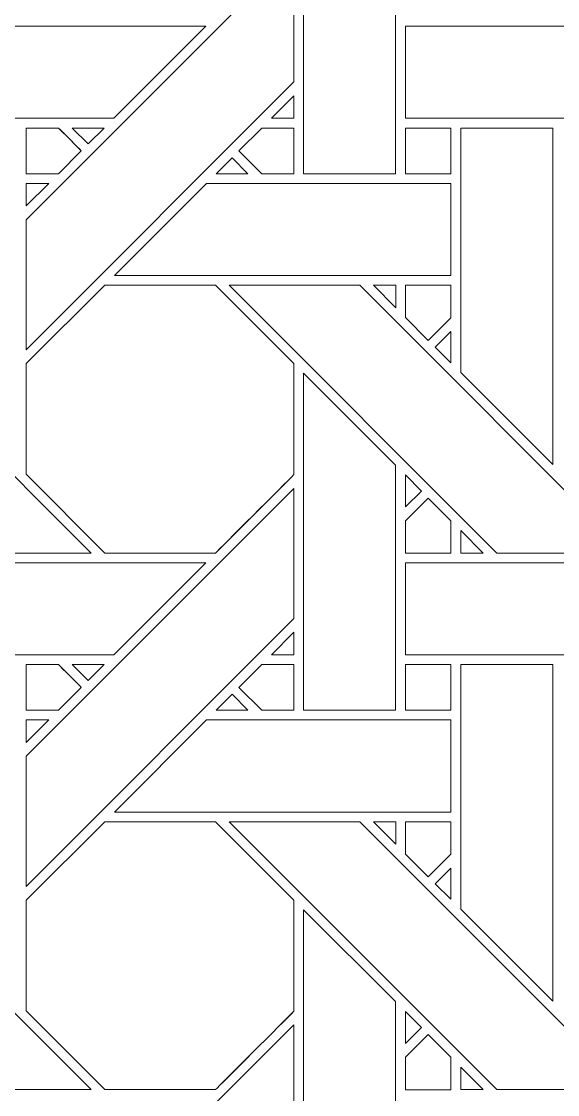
# Model space of a CAD drawing. Header units: inches. Extents: x 7.4 to 17.4, y 4.1 to 14.1.
# Drawn here: x 12.612 to 13.561, y 6.477 to 8.375 of the extents above; entities that cross this region are included whole.
import ezdxf

# ---------------------------------------------------------------- set-up
doc = ezdxf.new("R2010")
doc.units = ezdxf.units.IN
doc.header["$MEASUREMENT"] = 0
doc.layers.add('Design', color=7, linetype='Continuous', lineweight=0)

msp = doc.modelspace()

# ---------------------------------------------------------------- linework, layer by layer
at = {"layer": 'Design'}
for points, knots in [([(12.3829, 14.0948), (9.6214, 14.0948), (7.3829, 11.8562), (7.3829, 9.0948), (7.3829, 6.3333), (9.6214, 4.0948), (12.3829, 4.0948), (15.1443, 4.0948), (17.3829, 6.3333), (17.3829, 9.0948), (17.3829, 11.8562), (15.1443, 14.0948), (12.3829, 14.0948)], [0, 0, 0, 0, 1, 1, 1, 2, 2, 2, 3, 3, 3, 4, 4, 4, 4]), ([(12.3829, 13.3833), (10.0144, 13.3833), (8.0943, 11.4632), (8.0943, 9.0948), (8.0943, 6.7263), (10.0144, 4.8063), (12.3829, 4.8063), (14.7513, 4.8063), (16.6714, 6.7263), (16.6714, 9.0948), (16.6714, 11.4632), (14.7513, 13.3833), (12.3829, 13.3833)], [0, 0, 0, 0, 1, 1, 1, 2, 2, 2, 3, 3, 3, 4, 4, 4, 4]), ([(13.1112, 8.1057), (13.1112, 8.1057), (13.1112, 8.7015), (13.1112, 8.7015), (13.1112, 8.7015), (13.274, 8.5394), (13.274, 8.5394), (13.274, 8.5394), (13.274, 8.1057), (13.274, 8.1057), (13.274, 8.1057), (13.1112, 8.1057), (13.1112, 8.1057)], [0, 0, 0, 0, 1, 1, 1, 2, 2, 2, 3, 3, 3, 4, 4, 4, 4]), ([(12.6204, 8.0244), (12.6204, 8.0244), (13.0941, 8.498), (13.0941, 8.498), (13.0941, 8.498), (13.0941, 8.2679), (13.0941, 8.2679), (13.0941, 8.2679), (12.6204, 7.7943), (12.6204, 7.7943), (12.6204, 7.7943), (12.6204, 8.0244), (12.6204, 8.0244)], [0, 0, 0, 0, 1, 1, 1, 2, 2, 2, 3, 3, 3, 4, 4, 4, 4]), ([(12.3425, 8.2037), (12.3425, 8.2037), (12.3425, 8.3664), (12.3425, 8.3664), (12.3425, 8.3664), (12.9383, 8.3664), (12.9383, 8.3664), (12.9383, 8.3664), (12.7755, 8.2037), (12.7755, 8.2037), (12.7755, 8.2037), (12.3425, 8.2037), (12.3425, 8.2037)], [0, 0, 0, 0, 1, 1, 1, 2, 2, 2, 3, 3, 3, 4, 4, 4, 4]), ([(13.2913, 8.2037), (13.2913, 8.2037), (13.2913, 8.3664), (13.2913, 8.3664), (13.2913, 8.3664), (13.887, 8.3664), (13.887, 8.3664), (13.887, 8.3664), (13.7242, 8.2037), (13.7242, 8.2037), (13.7242, 8.2037), (13.2913, 8.2037), (13.2913, 8.2037)], [0, 0, 0, 0, 1, 1, 1, 2, 2, 2, 3, 3, 3, 4, 4, 4, 4]), ([(13.0543, 8.2038), (13.0543, 8.2038), (13.0941, 8.2435), (13.0941, 8.2435), (13.0941, 8.2435), (13.0941, 8.2038), (13.0941, 8.2038), (13.0941, 8.2038), (13.0543, 8.2038), (13.0543, 8.2038)], [0, 0, 0, 0, 1, 1, 1, 2, 2, 2, 3, 3, 3, 3]), ([(12.6775, 8.1865), (12.6826, 8.1813), (12.7134, 8.1505), (12.7178, 8.1461), (12.7178, 8.1461), (12.6774, 8.1057), (12.6774, 8.1057), (12.6774, 8.1057), (12.6204, 8.1057), (12.6204, 8.1057), (12.6204, 8.1057), (12.6204, 8.1865), (12.6204, 8.1865), (12.6204, 8.1865), (12.6775, 8.1865), (12.6775, 8.1865)], [0, 0, 0, 0, 1, 1, 1, 2, 2, 2, 3, 3, 3, 4, 4, 4, 5, 5, 5, 5]), ([(12.7178, 8.1461), (12.7178, 8.1461), (12.6774, 8.1057), (12.6774, 8.1057), (12.6774, 8.1057), (12.6204, 8.1057), (12.6204, 8.1057), (12.6204, 8.1057), (12.6204, 8.1865), (12.6204, 8.1865), (12.6204, 8.1865), (12.6775, 8.1865), (12.6775, 8.1865), (12.683, 8.1809), (12.7178, 8.1461), (12.7178, 8.1461)], [0, 0, 0, 0, 1, 1, 1, 2, 2, 2, 3, 3, 3, 4, 4, 4, 5, 5, 5, 5]), ([(12.7018, 8.1865), (12.7018, 8.1865), (12.7583, 8.1865), (12.7583, 8.1865), (12.7583, 8.1865), (12.73, 8.1583), (12.73, 8.1583), (12.73, 8.1583), (12.7018, 8.1865), (12.7018, 8.1865)], [0, 0, 0, 0, 1, 1, 1, 2, 2, 2, 3, 3, 3, 3]), ([(13.0941, 8.1865), (13.0941, 8.1865), (13.0941, 8.1057), (13.0941, 8.1057), (13.0941, 8.1057), (13.037, 8.1057), (13.037, 8.1057), (13.037, 8.1057), (12.9966, 8.1461), (12.9966, 8.1461), (12.9966, 8.1461), (13.037, 8.1865), (13.037, 8.1865), (13.037, 8.1865), (13.0941, 8.1865), (13.0941, 8.1865)], [0, 0, 0, 0, 1, 1, 1, 2, 2, 2, 3, 3, 3, 4, 4, 4, 5, 5, 5, 5]), ([(12.9966, 8.1461), (12.9966, 8.1461), (13.037, 8.1865), (13.037, 8.1865), (13.037, 8.1865), (13.0941, 8.1865), (13.0941, 8.1865), (13.0941, 8.1865), (13.0941, 8.1057), (13.0941, 8.1057), (13.0941, 8.1057), (13.037, 8.1057), (13.037, 8.1057), (13.037, 8.1057), (12.9966, 8.1461), (12.9966, 8.1461)], [0, 0, 0, 0, 1, 1, 1, 2, 2, 2, 3, 3, 3, 4, 4, 4, 5, 5, 5, 5]), ([(13.2913, 8.1865), (13.2913, 8.1865), (13.3715, 8.1865), (13.3715, 8.1865), (13.3715, 8.1865), (13.3715, 8.1057), (13.3715, 8.1057), (13.3715, 8.1057), (13.2913, 8.1057), (13.2913, 8.1057), (13.2913, 8.1057), (13.2913, 8.1865), (13.2913, 8.1865)], [0, 0, 0, 0, 1, 1, 1, 2, 2, 2, 3, 3, 3, 4, 4, 4, 4]), ([(13.2913, 8.1057), (13.2913, 8.1057), (13.2913, 8.1865), (13.2913, 8.1865), (13.2913, 8.1865), (13.3715, 8.1865), (13.3715, 8.1865), (13.3715, 8.1865), (13.3715, 8.1057), (13.3715, 8.1057), (13.3715, 8.1057), (13.2913, 8.1057), (13.2913, 8.1057)], [0, 0, 0, 0, 1, 1, 1, 2, 2, 2, 3, 3, 3, 4, 4, 4, 4]), ([(13.552, 8.1865), (13.552, 8.1865), (13.552, 7.5914), (13.552, 7.5914), (13.552, 7.5914), (13.3891, 7.7543), (13.3891, 7.7543), (13.3891, 7.7543), (13.3891, 8.1865), (13.3891, 8.1865), (13.3891, 8.1865), (13.552, 8.1865), (13.552, 8.1865)], [0, 0, 0, 0, 1, 1, 1, 2, 2, 2, 3, 3, 3, 4, 4, 4, 4]), ([(13.0127, 8.1057), (13.0127, 8.1057), (12.9562, 8.1057), (12.9562, 8.1057), (12.9562, 8.1057), (12.9845, 8.1339), (12.9845, 8.1339), (12.9845, 8.1339), (13.0127, 8.1057), (13.0127, 8.1057)], [0, 0, 0, 0, 1, 1, 1, 2, 2, 2, 3, 3, 3, 3]), ([(12.6602, 8.0885), (12.6602, 8.0885), (12.6204, 8.0487), (12.6204, 8.0487), (12.6204, 8.0487), (12.6204, 8.0885), (12.6204, 8.0885), (12.6204, 8.0885), (12.6602, 8.0885), (12.6602, 8.0885)], [0, 0, 0, 0, 1, 1, 1, 2, 2, 2, 3, 3, 3, 3]), ([(12.7762, 7.9257), (12.7762, 7.9257), (12.9391, 8.0885), (12.9391, 8.0885), (12.9391, 8.0885), (13.3715, 8.0885), (13.3715, 8.0885), (13.3715, 8.0885), (13.3715, 7.9257), (13.3715, 7.9257), (13.3715, 7.9257), (12.7762, 7.9257), (12.7762, 7.9257)], [0, 0, 0, 0, 1, 1, 1, 2, 2, 2, 3, 3, 3, 4, 4, 4, 4]), ([(12.0308, 7.9086), (12.0308, 7.9086), (12.2618, 7.9086), (12.2618, 7.9086), (12.2618, 7.9086), (12.7354, 7.435), (12.7354, 7.435), (12.7354, 7.435), (12.5044, 7.435), (12.5044, 7.435), (12.5044, 7.435), (12.0308, 7.9086), (12.0308, 7.9086)], [0, 0, 0, 0, 1, 1, 1, 2, 2, 2, 3, 3, 3, 4, 4, 4, 4]), ([(12.7591, 7.9086), (12.7591, 7.9086), (12.9553, 7.9086), (12.9553, 7.9086), (12.9553, 7.9086), (13.0941, 7.7699), (13.0941, 7.7699), (13.0941, 7.7699), (13.0941, 7.5737), (13.0941, 7.5737), (13.0763, 7.5557), (12.9643, 7.444), (12.9553, 7.435), (12.9553, 7.435), (12.7596, 7.435), (12.7596, 7.435), (12.7596, 7.435), (12.6204, 7.5742), (12.6204, 7.5742), (12.6204, 7.5742), (12.6204, 7.7699), (12.6204, 7.7699), (12.6204, 7.7699), (12.7591, 7.9086), (12.7591, 7.9086)], [0, 0, 0, 0, 1, 1, 1, 2, 2, 2, 3, 3, 3, 4, 4, 4, 5, 5, 5, 6, 6, 6, 7, 7, 7, 8, 8, 8, 8]), ([(12.6204, 7.7699), (12.6204, 7.7699), (12.7591, 7.9086), (12.7591, 7.9086), (12.7591, 7.9086), (12.9553, 7.9086), (12.9553, 7.9086), (12.9553, 7.9086), (13.0941, 7.7699), (13.0941, 7.7699), (13.0941, 7.7699), (13.0941, 7.5737), (13.0941, 7.5737), (13.0757, 7.5551), (12.9639, 7.4435), (12.9553, 7.435), (12.9553, 7.435), (12.7596, 7.435), (12.7596, 7.435), (12.7596, 7.435), (12.6204, 7.5742), (12.6204, 7.5742), (12.6204, 7.5742), (12.6204, 7.7699), (12.6204, 7.7699)], [0, 0, 0, 0, 1, 1, 1, 2, 2, 2, 3, 3, 3, 4, 4, 4, 5, 5, 5, 6, 6, 6, 7, 7, 7, 8, 8, 8, 8]), ([(12.9795, 7.9086), (12.9795, 7.9086), (13.2105, 7.9086), (13.2105, 7.9086), (13.2105, 7.9086), (13.6841, 7.435), (13.6841, 7.435), (13.6841, 7.435), (13.4531, 7.435), (13.4531, 7.435), (13.4531, 7.435), (12.9795, 7.9086), (12.9795, 7.9086)], [0, 0, 0, 0, 1, 1, 1, 2, 2, 2, 3, 3, 3, 4, 4, 4, 4]), ([(13.2741, 7.9086), (13.2741, 7.9086), (13.2741, 7.8688), (13.2741, 7.8688), (13.2741, 7.8688), (13.2346, 7.9086), (13.2346, 7.9086), (13.2346, 7.9086), (13.2741, 7.9086), (13.2741, 7.9086)], [0, 0, 0, 0, 1, 1, 1, 2, 2, 2, 3, 3, 3, 3]), ([(13.3715, 7.9086), (13.3715, 7.9086), (13.3715, 7.851), (13.3715, 7.851), (13.3715, 7.851), (13.3316, 7.8111), (13.3316, 7.8111), (13.3316, 7.8111), (13.2913, 7.8514), (13.2913, 7.8514), (13.2913, 7.8514), (13.2913, 7.9086), (13.2913, 7.9086), (13.2913, 7.9086), (13.3715, 7.9086), (13.3715, 7.9086)], [0, 0, 0, 0, 1, 1, 1, 2, 2, 2, 3, 3, 3, 4, 4, 4, 5, 5, 5, 5]), ([(13.3316, 7.8111), (13.3316, 7.8111), (13.2913, 7.8514), (13.2913, 7.8514), (13.2913, 7.8514), (13.2913, 7.9086), (13.2913, 7.9086), (13.2913, 7.9086), (13.3715, 7.9086), (13.3715, 7.9086), (13.3715, 7.9086), (13.3715, 7.851), (13.3715, 7.851), (13.3715, 7.851), (13.3316, 7.8111), (13.3316, 7.8111)], [0, 0, 0, 0, 1, 1, 1, 2, 2, 2, 3, 3, 3, 4, 4, 4, 5, 5, 5, 5]), ([(13.3715, 7.8268), (13.3715, 7.8268), (13.3715, 7.7716), (13.3715, 7.7716), (13.3715, 7.7716), (13.3438, 7.799), (13.3438, 7.799), (13.3438, 7.799), (13.3715, 7.8268), (13.3715, 7.8268)], [0, 0, 0, 0, 1, 1, 1, 2, 2, 2, 3, 3, 3, 3]), ([(13.274, 7.5906), (13.274, 7.5906), (13.274, 7.157), (13.274, 7.157), (13.274, 7.157), (13.1112, 7.157), (13.1112, 7.157), (13.1112, 7.157), (13.1112, 7.7528), (13.1112, 7.7528), (13.1112, 7.7528), (13.274, 7.5906), (13.274, 7.5906)], [0, 0, 0, 0, 1, 1, 1, 2, 2, 2, 3, 3, 3, 4, 4, 4, 4]), ([(13.2913, 7.5164), (13.2913, 7.5164), (13.2913, 7.5732), (13.2913, 7.5732), (13.2913, 7.5732), (13.3195, 7.5446), (13.3195, 7.5446), (13.3195, 7.5446), (13.2913, 7.5164), (13.2913, 7.5164)], [0, 0, 0, 0, 1, 1, 1, 2, 2, 2, 3, 3, 3, 3]), ([(12.6204, 7.0756), (12.6204, 7.0756), (13.0941, 7.5492), (13.0941, 7.5492), (13.0941, 7.5492), (13.0941, 7.3192), (13.0941, 7.3192), (13.0941, 7.3192), (12.6204, 6.8455), (12.6204, 6.8455), (12.6204, 6.8455), (12.6204, 7.0756), (12.6204, 7.0756)], [0, 0, 0, 0, 1, 1, 1, 2, 2, 2, 3, 3, 3, 4, 4, 4, 4]), ([(13.2913, 7.4347), (13.2913, 7.4347), (13.2913, 7.492), (13.2913, 7.492), (13.2913, 7.492), (13.3316, 7.5323), (13.3316, 7.5323), (13.3316, 7.5323), (13.3719, 7.492), (13.3719, 7.492), (13.3719, 7.492), (13.3719, 7.4347), (13.3719, 7.4347), (13.3719, 7.4347), (13.2913, 7.4347), (13.2913, 7.4347)], [0, 0, 0, 0, 1, 1, 1, 2, 2, 2, 3, 3, 3, 4, 4, 4, 5, 5, 5, 5]), ([(13.3316, 7.5323), (13.3316, 7.5323), (13.3719, 7.492), (13.3719, 7.492), (13.3719, 7.492), (13.3719, 7.4347), (13.3719, 7.4347), (13.3719, 7.4347), (13.2913, 7.4347), (13.2913, 7.4347), (13.2913, 7.4347), (13.2913, 7.492), (13.2913, 7.492), (13.2913, 7.492), (13.3316, 7.5323), (13.3316, 7.5323)], [0, 0, 0, 0, 1, 1, 1, 2, 2, 2, 3, 3, 3, 4, 4, 4, 5, 5, 5, 5]), ([(13.4289, 7.4349), (13.4289, 7.4349), (13.3892, 7.4349), (13.3892, 7.4349), (13.3892, 7.4349), (13.3892, 7.4747), (13.3892, 7.4747), (13.3892, 7.4747), (13.4289, 7.4349), (13.4289, 7.4349)], [0, 0, 0, 0, 1, 1, 1, 2, 2, 2, 3, 3, 3, 3]), ([(12.3425, 7.255), (12.3425, 7.255), (12.3425, 7.4177), (12.3425, 7.4177), (12.3425, 7.4177), (12.9382, 7.4177), (12.9382, 7.4177), (12.9382, 7.4177), (12.7755, 7.255), (12.7755, 7.255), (12.7755, 7.255), (12.3425, 7.255), (12.3425, 7.255)], [0, 0, 0, 0, 1, 1, 1, 2, 2, 2, 3, 3, 3, 4, 4, 4, 4]), ([(13.2913, 7.255), (13.2913, 7.255), (13.2913, 7.4177), (13.2913, 7.4177), (13.2913, 7.4177), (13.887, 7.4177), (13.887, 7.4177), (13.887, 7.4177), (13.7242, 7.255), (13.7242, 7.255), (13.7242, 7.255), (13.2913, 7.255), (13.2913, 7.255)], [0, 0, 0, 0, 1, 1, 1, 2, 2, 2, 3, 3, 3, 4, 4, 4, 4]), ([(13.0543, 7.255), (13.0543, 7.255), (13.0941, 7.2948), (13.0941, 7.2948), (13.0941, 7.2948), (13.0941, 7.255), (13.0941, 7.255), (13.0941, 7.255), (13.0543, 7.255), (13.0543, 7.255)], [0, 0, 0, 0, 1, 1, 1, 2, 2, 2, 3, 3, 3, 3]), ([(12.6775, 7.2377), (12.6826, 7.2326), (12.7134, 7.2018), (12.7178, 7.1974), (12.7178, 7.1974), (12.6774, 7.1569), (12.6774, 7.1569), (12.6774, 7.1569), (12.6204, 7.1569), (12.6204, 7.1569), (12.6204, 7.1569), (12.6204, 7.2377), (12.6204, 7.2377), (12.6204, 7.2377), (12.6775, 7.2377), (12.6775, 7.2377)], [0, 0, 0, 0, 1, 1, 1, 2, 2, 2, 3, 3, 3, 4, 4, 4, 5, 5, 5, 5]), ([(12.6204, 7.2377), (12.6204, 7.2377), (12.6775, 7.2377), (12.6775, 7.2377), (12.6829, 7.2323), (12.7178, 7.1974), (12.7178, 7.1974), (12.7178, 7.1974), (12.6774, 7.1569), (12.6774, 7.1569), (12.6774, 7.1569), (12.6204, 7.1569), (12.6204, 7.1569), (12.6204, 7.1569), (12.6204, 7.2377), (12.6204, 7.2377)], [0, 0, 0, 0, 1, 1, 1, 2, 2, 2, 3, 3, 3, 4, 4, 4, 5, 5, 5, 5]), ([(12.7583, 7.2377), (12.7583, 7.2377), (12.73, 7.2096), (12.73, 7.2096), (12.73, 7.2096), (12.7018, 7.2377), (12.7018, 7.2377), (12.7018, 7.2377), (12.7583, 7.2377), (12.7583, 7.2377)], [0, 0, 0, 0, 1, 1, 1, 2, 2, 2, 3, 3, 3, 3]), ([(13.0941, 7.2377), (13.0941, 7.2377), (13.0941, 7.1569), (13.0941, 7.1569), (13.0941, 7.1569), (13.037, 7.1569), (13.037, 7.1569), (13.037, 7.1569), (12.9966, 7.1973), (12.9966, 7.1973), (12.9966, 7.1973), (13.037, 7.2377), (13.037, 7.2377), (13.037, 7.2377), (13.0941, 7.2377), (13.0941, 7.2377)], [0, 0, 0, 0, 1, 1, 1, 2, 2, 2, 3, 3, 3, 4, 4, 4, 5, 5, 5, 5]), ([(12.9966, 7.1973), (12.9966, 7.1973), (13.037, 7.2377), (13.037, 7.2377), (13.037, 7.2377), (13.0941, 7.2377), (13.0941, 7.2377), (13.0941, 7.2377), (13.0941, 7.1569), (13.0941, 7.1569), (13.0941, 7.1569), (13.037, 7.1569), (13.037, 7.1569), (13.037, 7.1569), (12.9966, 7.1973), (12.9966, 7.1973)], [0, 0, 0, 0, 1, 1, 1, 2, 2, 2, 3, 3, 3, 4, 4, 4, 5, 5, 5, 5]), ([(13.2913, 7.2377), (13.2913, 7.2377), (13.3715, 7.2377), (13.3715, 7.2377), (13.3715, 7.2377), (13.3715, 7.1569), (13.3715, 7.1569), (13.3715, 7.1569), (13.2913, 7.1569), (13.2913, 7.1569), (13.2913, 7.1569), (13.2913, 7.2377), (13.2913, 7.2377)], [0, 0, 0, 0, 1, 1, 1, 2, 2, 2, 3, 3, 3, 4, 4, 4, 4]), ([(13.3715, 7.2377), (13.3715, 7.2377), (13.3715, 7.1569), (13.3715, 7.1569), (13.3715, 7.1569), (13.2913, 7.1569), (13.2913, 7.1569), (13.2913, 7.1569), (13.2913, 7.2377), (13.2913, 7.2377), (13.2913, 7.2377), (13.3715, 7.2377), (13.3715, 7.2377)], [0, 0, 0, 0, 1, 1, 1, 2, 2, 2, 3, 3, 3, 4, 4, 4, 4]), ([(13.552, 7.2377), (13.552, 7.2377), (13.552, 6.6426), (13.552, 6.6426), (13.552, 6.6426), (13.3891, 6.8055), (13.3891, 6.8055), (13.3891, 6.8055), (13.3891, 7.2377), (13.3891, 7.2377), (13.3891, 7.2377), (13.552, 7.2377), (13.552, 7.2377)], [0, 0, 0, 0, 1, 1, 1, 2, 2, 2, 3, 3, 3, 4, 4, 4, 4]), ([(13.0127, 7.157), (13.0127, 7.157), (12.9562, 7.157), (12.9562, 7.157), (12.9562, 7.157), (12.9845, 7.1852), (12.9845, 7.1852), (12.9845, 7.1852), (13.0127, 7.157), (13.0127, 7.157)], [0, 0, 0, 0, 1, 1, 1, 2, 2, 2, 3, 3, 3, 3]), ([(12.6602, 7.1398), (12.6602, 7.1398), (12.6204, 7.1), (12.6204, 7.1), (12.6204, 7.1), (12.6204, 7.1398), (12.6204, 7.1398), (12.6204, 7.1398), (12.6602, 7.1398), (12.6602, 7.1398)], [0, 0, 0, 0, 1, 1, 1, 2, 2, 2, 3, 3, 3, 3]), ([(12.7762, 6.977), (12.7762, 6.977), (12.9391, 7.1398), (12.9391, 7.1398), (12.9391, 7.1398), (13.3715, 7.1398), (13.3715, 7.1398), (13.3715, 7.1398), (13.3715, 6.977), (13.3715, 6.977), (13.3715, 6.977), (12.7762, 6.977), (12.7762, 6.977)], [0, 0, 0, 0, 1, 1, 1, 2, 2, 2, 3, 3, 3, 4, 4, 4, 4]), ([(12.0308, 6.9599), (12.0308, 6.9599), (12.2618, 6.9599), (12.2618, 6.9599), (12.2618, 6.9599), (12.7354, 6.4862), (12.7354, 6.4862), (12.7354, 6.4862), (12.5044, 6.4862), (12.5044, 6.4862), (12.5044, 6.4862), (12.0308, 6.9599), (12.0308, 6.9599)], [0, 0, 0, 0, 1, 1, 1, 2, 2, 2, 3, 3, 3, 4, 4, 4, 4]), ([(12.7591, 6.9598), (12.7591, 6.9598), (12.9553, 6.9598), (12.9553, 6.9598), (12.9553, 6.9598), (13.0941, 6.8211), (13.0941, 6.8211), (13.0941, 6.8211), (13.0941, 6.6249), (13.0941, 6.6249), (13.0763, 6.607), (12.9643, 6.4952), (12.9553, 6.4862), (12.9553, 6.4862), (12.7596, 6.4862), (12.7596, 6.4862), (12.7596, 6.4862), (12.6204, 6.6255), (12.6204, 6.6255), (12.6204, 6.6255), (12.6204, 6.8211), (12.6204, 6.8211), (12.6204, 6.8211), (12.7591, 6.9598), (12.7591, 6.9598)], [0, 0, 0, 0, 1, 1, 1, 2, 2, 2, 3, 3, 3, 4, 4, 4, 5, 5, 5, 6, 6, 6, 7, 7, 7, 8, 8, 8, 8]), ([(12.6204, 6.6255), (12.6204, 6.6255), (12.6204, 6.8211), (12.6204, 6.8211), (12.6204, 6.8211), (12.7591, 6.9598), (12.7591, 6.9598), (12.7591, 6.9598), (12.9553, 6.9598), (12.9553, 6.9598), (12.9553, 6.9598), (13.0941, 6.8211), (13.0941, 6.8211), (13.0941, 6.8211), (13.0941, 6.6249), (13.0941, 6.6249), (13.0756, 6.6063), (12.9638, 6.4947), (12.9553, 6.4862), (12.9553, 6.4862), (12.7596, 6.4862), (12.7596, 6.4862), (12.7596, 6.4862), (12.6204, 6.6255), (12.6204, 6.6255)], [0, 0, 0, 0, 1, 1, 1, 2, 2, 2, 3, 3, 3, 4, 4, 4, 5, 5, 5, 6, 6, 6, 7, 7, 7, 8, 8, 8, 8]), ([(12.9795, 6.9599), (12.9795, 6.9599), (13.2105, 6.9599), (13.2105, 6.9599), (13.2105, 6.9599), (13.6841, 6.4862), (13.6841, 6.4862), (13.6841, 6.4862), (13.4531, 6.4862), (13.4531, 6.4862), (13.4531, 6.4862), (12.9795, 6.9599), (12.9795, 6.9599)], [0, 0, 0, 0, 1, 1, 1, 2, 2, 2, 3, 3, 3, 4, 4, 4, 4]), ([(13.2741, 6.9599), (13.2741, 6.9599), (13.2741, 6.92), (13.2741, 6.92), (13.2741, 6.92), (13.2346, 6.9599), (13.2346, 6.9599), (13.2346, 6.9599), (13.2741, 6.9599), (13.2741, 6.9599)], [0, 0, 0, 0, 1, 1, 1, 2, 2, 2, 3, 3, 3, 3]), ([(13.3715, 6.9599), (13.3715, 6.9599), (13.3715, 6.9023), (13.3715, 6.9023), (13.3715, 6.9023), (13.3316, 6.8623), (13.3316, 6.8623), (13.3316, 6.8623), (13.2913, 6.9027), (13.2913, 6.9027), (13.2913, 6.9027), (13.2913, 6.9599), (13.2913, 6.9599), (13.2913, 6.9599), (13.3715, 6.9599), (13.3715, 6.9599)], [0, 0, 0, 0, 1, 1, 1, 2, 2, 2, 3, 3, 3, 4, 4, 4, 5, 5, 5, 5]), ([(13.3316, 6.8623), (13.3316, 6.8623), (13.2913, 6.9027), (13.2913, 6.9027), (13.2913, 6.9027), (13.2913, 6.9599), (13.2913, 6.9599), (13.2913, 6.9599), (13.3715, 6.9599), (13.3715, 6.9599), (13.3715, 6.9599), (13.3715, 6.9023), (13.3715, 6.9023), (13.3715, 6.9023), (13.3316, 6.8623), (13.3316, 6.8623)], [0, 0, 0, 0, 1, 1, 1, 2, 2, 2, 3, 3, 3, 4, 4, 4, 5, 5, 5, 5]), ([(13.3715, 6.878), (13.3715, 6.878), (13.3715, 6.8229), (13.3715, 6.8229), (13.3715, 6.8229), (13.3438, 6.8503), (13.3438, 6.8503), (13.3438, 6.8503), (13.3715, 6.878), (13.3715, 6.878)], [0, 0, 0, 0, 1, 1, 1, 2, 2, 2, 3, 3, 3, 3]), ([(13.274, 6.6419), (13.274, 6.6419), (13.274, 6.2082), (13.274, 6.2082), (13.274, 6.2082), (13.1112, 6.2082), (13.1112, 6.2082), (13.1112, 6.2082), (13.1112, 6.8041), (13.1112, 6.8041), (13.1112, 6.8041), (13.274, 6.6419), (13.274, 6.6419)], [0, 0, 0, 0, 1, 1, 1, 2, 2, 2, 3, 3, 3, 4, 4, 4, 4]), ([(13.2913, 6.5677), (13.2913, 6.5677), (13.2913, 6.6244), (13.2913, 6.6244), (13.2913, 6.6244), (13.3195, 6.5958), (13.3195, 6.5958), (13.3195, 6.5958), (13.2913, 6.5677), (13.2913, 6.5677)], [0, 0, 0, 0, 1, 1, 1, 2, 2, 2, 3, 3, 3, 3]), ([(12.6204, 6.1269), (12.6204, 6.1269), (13.0941, 6.6005), (13.0941, 6.6005), (13.0941, 6.6005), (13.0941, 6.3705), (13.0941, 6.3705), (13.0941, 6.3705), (12.6204, 5.8968), (12.6204, 5.8968), (12.6204, 5.8968), (12.6204, 6.1269), (12.6204, 6.1269)], [0, 0, 0, 0, 1, 1, 1, 2, 2, 2, 3, 3, 3, 4, 4, 4, 4]), ([(13.2913, 6.486), (13.2913, 6.486), (13.2913, 6.5433), (13.2913, 6.5433), (13.2913, 6.5433), (13.3316, 6.5836), (13.3316, 6.5836), (13.3316, 6.5836), (13.3719, 6.5433), (13.3719, 6.5433), (13.3719, 6.5433), (13.3719, 6.486), (13.3719, 6.486), (13.3719, 6.486), (13.2913, 6.486), (13.2913, 6.486)], [0, 0, 0, 0, 1, 1, 1, 2, 2, 2, 3, 3, 3, 4, 4, 4, 5, 5, 5, 5]), ([(13.3049, 6.5569), (13.3049, 6.5569), (13.3316, 6.5836), (13.3316, 6.5836), (13.3316, 6.5836), (13.3719, 6.5433), (13.3719, 6.5433), (13.3719, 6.5433), (13.3719, 6.486), (13.3719, 6.486), (13.3719, 6.486), (13.2913, 6.486), (13.2913, 6.486), (13.2913, 6.486), (13.2913, 6.5433), (13.2913, 6.5433), (13.2913, 6.5433), (13.3049, 6.5569), (13.3049, 6.5569)], [0, 0, 0, 0, 1, 1, 1, 2, 2, 2, 3, 3, 3, 4, 4, 4, 5, 5, 5, 6, 6, 6, 6]), ([(13.4289, 6.4862), (13.4289, 6.4862), (13.3892, 6.4862), (13.3892, 6.4862), (13.3892, 6.4862), (13.3892, 6.526), (13.3892, 6.526), (13.3892, 6.526), (13.4289, 6.4862), (13.4289, 6.4862)], [0, 0, 0, 0, 1, 1, 1, 2, 2, 2, 3, 3, 3, 3])]:
    msp.add_open_spline(points, degree=3, knots=knots, dxfattribs=at)

doc.saveas('drawing.dxf')
